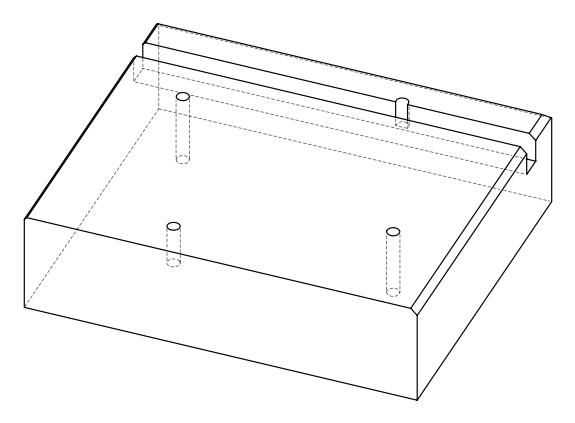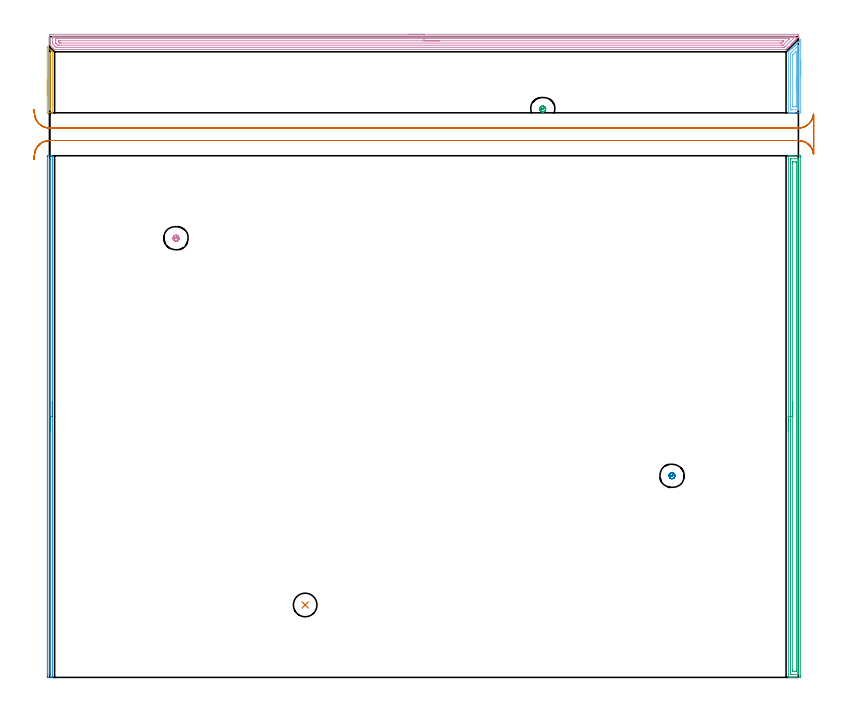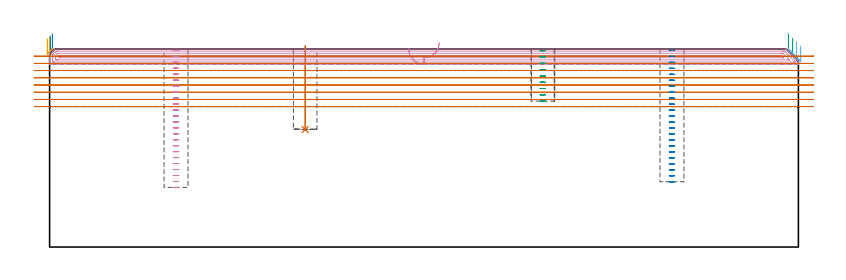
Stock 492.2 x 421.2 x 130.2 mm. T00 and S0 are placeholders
(PLAN: 10 operations, 3 tool changes, 53.6 min)
(1 INDEXABLE_INSERT_DRILL_BLIND_HOLE_FROM_SOLID | STEP1POCKET | NXT0302_002 | 0.22 min | 9933 mm3)
(2 AREA_MILL | FG_CHAMFER_SURFACE | UGT0205_001 | 5.63 min | 1879 mm3)
(3 AREA_MILL_1 | FG_CHAMFER_SURFACE_1 | UGT0205_001 | 8.45 min | 11400 mm3)
(4 AREA_MILL_2 | FG_CHAMFER_SURFACE_2 | UGT0205_001 | 15.85 min | 24608 mm3)
(5 AREA_MILL_3 | FG_CHAMFER_SURFACE_3 | UGT0205_001 | 0.81 min | 248 mm3)
(6 AREA_MILL_4 | FG_CHAMFER_SURFACE_4 | UGT0205_001 | 1.29 min | 1569 mm3)
(7 MILL_RECTANGULAR_SLOT | SLOT_RECTANGULAR | UGT0201_094 | Follow Part, ap 5, ae 75% | 17.34 min | 525773 mm3)
(8 MILL_BLIND_HOLE_FROM_SOLID_MATERIAL | STEP1POCKET_1 | NXT0201_011 | Spiral | 1.66 min | 16882 mm3)
(9 MILL_BLIND_HOLE_FROM_SOLID_MATERIAL_1 | STEP1POCKET_2 | NXT0201_011 | Spiral | 0.65 min | 4584 mm3)
(10 MILL_BLIND_HOLE_FROM_SOLID_MATERIAL_2 | STEP1POCKET_3 | NXT0201_011 | Spiral | 1.73 min | 17597 mm3)
(TOOL NXT0302_002 | Index. Insert Drill 15.5mm [880-D1550L20-05] | D15.5 PA176 FL78 Z2)
(TOOL UGT0205_001 | Chamfer Mill 20 x 3 x 45 deg. | D20 FL50 Z2)
(TOOL UGT0201_094 | End mill 20 mm | D20 FL38 Z4)
(TOOL NXT0201_011 | ENDMILL 12mm [2P460-1200-NA 1630] | D12 FL38 Z6)
(OP 1 INDEXABLE_INSERT_DRILL_BLIND_HOLE_FROM_SOLID)
G17 G21 G94 G90
T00 M6
G54
G17 G0 G90 X168. Y47.6 S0 M3
G43 Z140.2 H1
G94 G81 G98 Z77.2 F250. R132.2
G80
M5
M2
(OP 2 AREA_MILL)
G17 G21 G94 G90
T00 M6
G54
G17 G0 G90 X1.8 Y181.45 S1061 M3
G43 Z140.2 H0
G94 G1 Y181.412 Z139.328 F250.
Y181.298 Z138.463
Y181.109 Z137.612
Y180.847 Z136.78
Y180.513 Z135.974
Y180.11 Z135.2
Y179.642 Z134.464
Y179.11 Z133.772
Y178.521 Z133.129
Y177.878 Z132.539
Y177.186 Z132.008
Y176.45 Z131.54
Y175.676 Z131.137
Y174.87 Z130.803
Y174.038 Z130.541
Y173.186 Z130.352
Y172.322 Z130.238
Y171.45 Z130.2
Y0.185
X1.797 Y0.01 Z130.189
X1.661 Y0.002 Z130.054
X1.519 Y0. Z129.919
X1.308 Z129.708
X0.587 Z128.981
X-0.647 Z127.749
X-1.16 Y0.001 Z127.234
X-1.38 Y0.005 Z127.015
X-1.492 Y0.01 Z126.903
X-1.497 Y0.287 Z126.901
X-1.5 Y0.632 Z126.9
Y0.98
Y342.268
X-1.497 Y342.613 Z126.901
X-1.492 Y342.89 Z126.903
X-1.16 Y342.9 Z127.234
X0.226 Z128.622
X0.587 Z128.981
X1.308 Z129.708
X1.519 Z129.919
X1.661 Y342.898 Z130.054
X1.797 Y342.89 Z130.188
X1.8 Y342.715 Z130.2
Y171.45
X0.386 Z128.786
Y2.626
X0.385 Y2.42 Z128.785
X0.384 Y2.31 Z128.784
X0.379 Y2.03 Z128.779
X0.117 Y2.007 Z128.517
X-0.037 Y2.005 Z128.363
X-0.071 Y2.009 Z128.329
X-0.079 Y2.012 Z128.321
X-0.082 Y2.024 Z128.318
X-0.084 Y2.062 Z128.316
X-0.086 Y2.214 Z128.314
Y2.42
X-0.085 Y340.479 Z128.315
X-0.083 Y340.721 Z128.317
X-0.08 Y340.841 Z128.32
X-0.078 Y340.89 Z128.322
X-0.055 Y340.892 Z128.345
X0.178 Y340.898 Z128.578
X0.337 Y340.895 Z128.737
X0.371 Y340.891 Z128.771
X0.379 Y340.888 Z128.779
X0.381 Y340.876 Z128.781
X0.384 Y340.838 Z128.784
X0.385 Y340.686 Z128.785
X0.386 Y340.479 Z128.786
Y171.45
Y170.578 Z128.824
Y169.714 Z128.938
Y168.862 Z129.126
Y168.03 Z129.389
Y167.224 Z129.723
Y166.45 Z130.125
Y165.714 Z130.594
Y165.022 Z131.125
Y164.379 Z131.715
Y163.79 Z132.358
Y163.258 Z133.05
Y162.79 Z133.786
Y162.387 Z134.56
Y162.053 Z135.365
Y161.791 Z136.198
Y161.602 Z137.049
Y161.488 Z137.914
Y161.45 Z138.786
G0 Z140.2
M5
M2
(OP 3 AREA_MILL_1)
G17 G21 G94 G90
T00 M6
G54
G17 G0 G90 X485.6 Y161.45 S1061 M3
G43 Z140.2 H0
G94 G1 Y161.488 Z139.328 F250.
Y161.602 Z138.463
Y161.791 Z137.612
Y162.053 Z136.78
Y162.387 Z135.974
Y162.79 Z135.2
Y163.258 Z134.464
Y163.79 Z133.772
Y164.379 Z133.129
Y165.022 Z132.539
Y165.714 Z132.008
Y166.45 Z131.54
Y167.224 Z131.137
Y168.03 Z130.803
Y168.862 Z130.541
Y169.713 Z130.352
Y170.578 Z130.238
Y171.45 Z130.2
Y342.715
X485.603 Y342.891 Z130.188
X485.627 Y342.9 Z130.164
X486.019 Z129.78
X486.262 Z129.538
X486.994 Z128.802
X488.245 Z127.552
X489.648 Z126.148
X492.932 Z122.865
X493.192 Y342.897 Z122.605
X493.692 Y342.891 Z122.106
X493.695 Y342.776 Z122.103
X493.699 Y342.268 Z122.101
X493.7 Y341.755 Z122.1
Y1.013
X493.699 Y0.632 Z122.101
X493.695 Y0.124 Z122.103
X493.692 Y0.009 Z122.106
X493.192 Y0. Z122.605
X488.765 Z127.03
X487.359 Z128.437
X486.994 Z128.802
X486.262 Z129.538
X486.02 Z129.78
X485.627 Z130.164
X485.603 Y0.009 Z130.188
X485.6 Y0.185 Z130.2
Y171.45
X487.014 Z128.786
Y340.698
X487.015 Y340.807 Z128.785
X487.018 Y340.861 Z128.782
X487.02 Y340.881 Z128.78
X487.047 Y340.89 Z128.753
X487.464 Y340.899 Z128.336
X491.891 Z123.909
X492.153 Y340.895 Z123.647
X492.274 Y340.89 Z123.526
X492.285 Y340.501 Z123.515
X492.286 Y340.479 Z123.514
Y2.202
X492.285 Y2.093 Z123.515
X492.282 Y2.039 Z123.518
X492.28 Y2.019 Z123.52
X492.253 Y2.01 Z123.547
X491.836 Y2.001 Z123.964
X487.409 Z128.391
X487.147 Y2.005 Z128.653
X487.026 Y2.01 Z128.774
X487.015 Y2.399 Z128.785
X487.014 Y2.42 Z128.786
Y171.45
X488.428 Z127.372
X488.429 Y338.135 Z127.371
X488.432 Y338.691 Z127.368
X488.435 Y338.859 Z127.365
X488.439 Y338.89 Z127.361
X488.489 Y338.895 Z127.311
X488.558 Y338.899 Z127.242
X490.329 Y338.9 Z125.471
X490.536 Y338.897 Z125.264
X490.742 Y338.891 Z125.058
X490.865 Y338.885 Z124.935
X490.868 Y338.804 Z124.932
X490.87 Y338.691 Z124.93
X490.871 Y338.352 Z124.929
X490.872 Y337.796 Z124.928
X490.871 Y4.764 Z124.929
X490.868 Y4.209 Z124.932
X490.865 Y4.041 Z124.935
X490.861 Y4.01 Z124.939
X490.811 Y4.005 Z124.989
X490.742 Y4.001 Z125.058
X488.971 Y4. Z126.829
X488.765 Y4.003 Z127.035
X488.558 Y4.009 Z127.242
X488.435 Y4.015 Z127.365
X488.432 Y4.096 Z127.368
X488.43 Y4.209 Z127.37
X488.429 Y4.548 Z127.371
X488.428 Y5.103 Z127.372
Y171.45
Y172.322 Z127.41
Y173.186 Z127.523
Y174.038 Z127.712
Y174.87 Z127.975
Y175.676 Z128.308
Y176.45 Z128.711
Y177.186 Z129.18
Y177.878 Z129.711
Y178.521 Z130.3
Y179.11 Z130.944
Y179.642 Z131.636
Y180.11 Z132.372
Y180.513 Z133.145
Y180.847 Z133.951
Y181.109 Z134.783
Y181.298 Z135.635
Y181.412 Z136.5
Y181.45 Z137.372
G0 Z140.2
M5
M2
(OP 4 AREA_MILL_2)
G17 G21 G94 G90
T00 M6
G54
G17 G0 G90 X236.1 Y422.7 S1061 M3
G43 Z140.2 H0
Z130.2
G94 G1 X236.138 Z129.328 F250.
X236.252 Z128.464
X236.441 Z127.612
X236.703 Z126.78
X237.037 Z125.974
X237.44 Z125.2
X237.908 Z124.464
X238.44 Z123.772
X239.029 Z123.129
X239.672 Z122.54
X240.364 Z122.009
X241.1 Z121.54
X241.874 Z121.137
X242.68 Z120.803
X243.512 Z120.541
X244.364 Z120.352
X245.228 Z120.238
X246.1 Z120.2
X491.569
X491.738 Y422.699 Z120.201
X492.017 Y422.696 Z120.204
X492.198 Y422.691 Z120.205
X492.2 Y422.508 Z120.388
Y422.144 Z120.751
Y421.153 Z121.746
X492.194 Y420.811 Z122.088
X492.191 Y420.802 Z122.097
X492.166 Y420.767 Z122.131
X492.072 Y420.671 Z122.228
X491.868 Y420.466 Z122.431
X491.768 Y420.367 Z122.531
X491.569 Y420.169 Z122.731
X491.472 Y420.072 Z122.828
X491.324 Y419.922 Z122.975
X491.271 Y419.87 Z123.028
X490.599 Y419.198 Z123.701
X490.435 Y419.033 Z123.863
X490.377 Y418.976 Z123.922
X489.725 Y418.325 Z124.575
X489.546 Y418.144 Z124.752
X488.852 Y417.452 Z125.448
X488.657 Y417.256 Z125.641
X487.979 Y416.579 Z126.321
X487.768 Y416.367 Z126.53
X487.106 Y415.706 Z127.194
X486.88 Y415.478 Z127.418
X486.233 Y414.832 Z128.067
X485.991 Y414.589 Z128.307
X485.36 Y413.959 Z128.94
X485.31 Y413.909 Z128.99
X485.102 Y413.7 Z129.196
X484.486 Y413.086 Z129.814
X484.416 Y413.015 Z129.884
X484.14 Y412.743 Z130.153
X484.095 Y412.704 Z130.189
X483.968 Y412.7 Z130.2
X3.313
X3.301 Y412.702 Z130.197
X3.297 Y412.703 Z130.196
X0.002 Y415.997 Z126.901
X0. Y416.015 Z126.884
Y416.651 Z126.248
Y416.971 Z125.929
Y417.7 Z125.196
Y418.953 Z123.944
Y420.367 Z122.529
Y420.993 Z121.903
Y421.882 Z121.015
X0.002 Y422.144 Z120.752
X0.008 Y422.691 Z120.206
X0.078 Y422.694 Z120.204
X0.631 Y422.7 Z120.2
X246.1
Y421.286 Z121.614
X488.856
X489.752 Y421.284 Z121.616
X489.781 Y421.283 Z121.617
X490.188 Y421.256 Z121.644
X489.99 Y421.048 Z121.852
X489.781 Y420.832 Z122.068
X483.521 Y414.572 Z128.328
X483.305 Y414.36 Z128.54
X483.083 Y414.144 Z128.756
X482.655 Y414.116 Z128.784
X482.627
X481.763 Y414.114 Z128.786
X5.131 Y414.115 Z128.785
X5.102 Y414.116 Z128.784
X4.317 Y414.144 Z128.756
X4.207 Y414.248 Z128.652
X3.416 Y415.033 Z127.867
X3.313 Y415.136 Z127.764
X2.528 Y415.922 Z126.978
X2.419 Y416.032 Z126.868
X2.037 Y416.424 Z126.476
X2.01 Y416.811 Z126.089
X2.003 Y417.225 Z125.675
X2.001 Y417.7 Z125.2
X2. Y418.116 Z124.784
Y419.894 Z123.006
X2.001 Y420.367 Z122.533
X2.003 Y420.781 Z122.119
X2.01 Y421.256 Z121.644
X2.391 Y421.283 Z121.617
X2.419 Y421.284 Z121.616
X3.283 Y421.286 Z121.614
X246.1
Y419.872 Z123.028
X486.204 Y419.871 Z123.029
X486.257 Y419.869 Z123.031
X486.318 Y419.865 Z123.035
X486.351 Y419.862 Z123.038
X486.32 Y419.826 Z123.074
X486.265 Y419.766 Z123.134
X486.204 Y419.703 Z123.197
X486.091 Y419.59 Z123.31
X482.422 Y415.922 Z126.978
X482.074 Y415.583 Z127.317
X482.025 Y415.536 Z127.364
X481.931 Y415.533 Z127.367
X481.733 Y415.531 Z127.369
X481.234 Y415.529 Z127.371
X480.839 Y415.528 Z127.372
X5.996 Y415.529 Z127.371
X5.496 Y415.531 Z127.369
X5.4 Y415.534 Z127.366
X5.379 Y415.535 Z127.365
X5.319 Y415.589 Z127.311
X5.231 Y415.672 Z127.228
X5.102 Y415.798 Z127.102
X4.977 Y415.922 Z126.978
X4.207 Y416.695 Z126.205
X4.099 Y416.811 Z126.089
X4.01 Y416.916 Z125.984
X4.004 Y417.013 Z125.887
X4.001 Y417.7 Z125.2
X4. Y417.906 Z124.994
Y418.795 Z124.105
X4.003 Y419.478 Z123.422
X4.006 Y419.678 Z123.222
X4.019 Y419.864 Z123.036
X4.207 Y419.867 Z123.033
X4.707 Y419.87 Z123.03
X5.102 Y419.871 Z123.029
X5.6 Y419.872 Z123.028
X246.1
Y418.457 Z124.443
X481.865
X482.357 Y418.456 Z124.444
X482.434 Y418.454 Z124.446
X482.485 Y418.451 Z124.449
X482.489 Y418.449 Z124.451
X482.481 Y418.438 Z124.462
X482.389 Y418.34 Z124.56
X482.283 Y418.232 Z124.668
X482.188 Y418.136 Z124.764
X481.752 Y417.7 Z125.2
X481.295 Y417.246 Z125.654
X481.14 Y417.095 Z125.805
X481.015 Y416.975 Z125.925
X480.977 Y416.949 Z125.951
X480.933 Y416.947 Z125.953
X480.839 Y416.944 Z125.956
X480.706 Y416.943 Z125.957
X7.652
X6.89 Y416.944 Z125.956
X6.756 Y416.945 Z125.955
X6.431 Y416.95 Z125.95
X6.237 Y417.124 Z125.776
X6.087 Y417.273 Z125.627
X6.01 Y417.368 Z125.532
X6.006 Y417.476 Z125.424
X6. Y417.696 Z125.204
X6.001 Y418.142 Z124.758
X6.003 Y418.364 Z124.536
X6.006 Y418.419 Z124.481
X6.009 Y418.443 Z124.457
X6.023 Y418.45 Z124.45
X6.133 Y418.453 Z124.447
X6.89 Y418.457 Z124.443
X7.023
X246.1
X246.972 Z124.481
X247.836 Z124.595
X248.688 Z124.783
X249.52 Z125.046
X250.326 Z125.38
X251.1 Z125.782
X251.836 Z126.251
X252.528 Z126.782
X253.171 Z127.372
X253.76 Z128.015
X254.292 Z128.707
X254.76 Z129.443
X255.163 Z130.216
X255.497 Z131.022
X255.759 Z131.854
X255.948 Z132.706
X256.062 Z133.571
X256.1 Z134.443
G0 Z140.2
M5
M2
(OP 5 AREA_MILL_3)
G17 G21 G94 G90
T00 M6
G54
G17 G0 G90 X-1.5 Y382.8 S1061 M3
G43 Z140.2 H0
Z136.9
G94 G1 Y382.838 Z136.028 F250.
Y382.952 Z135.163
Y383.141 Z134.312
Y383.403 Z133.48
Y383.737 Z132.674
Y384.14 Z131.9
Y384.609 Z131.164
Y385.14 Z130.472
Y385.729 Z129.829
Y386.372 Z129.24
Y387.064 Z128.708
Y387.8 Z128.24
Y388.574 Z127.837
Y389.38 Z127.503
Y390.212 Z127.241
Y391.064 Z127.052
Y391.929 Z126.938
Y392.8 Z126.9
X-1.499 Y414.309 Z126.901
X-1.495 Y414.466 Z126.903
X-1.492 Y414.489 Z126.906
X-1.308 Y414.309 Z127.09
X-1.16 Y414.162 Z127.236
X1.46 Y411.541 Z129.858
X1.63 Y411.371 Z130.029
X1.638 Y411.362 Z130.038
X1.796 Y411.207 Z130.189
X1.8 Y410.479 Z130.2
Y371.144
X1.796 Y371.11 Z130.192
X1.732 Y371.1 Z130.131
X-1.384 Z127.015
X-1.496 Y371.107 Z126.903
X-1.497 Y371.108 Z126.902
X-1.5 Y371.144 Z126.9
Y392.8
X-0.086 Z128.314
X-0.085 Y410.275 Z128.315
X-0.084 Y410.479 Z128.316
X-0.08 Y410.602 Z128.32
X-0.079 Y410.616 Z128.321
X-0.067 Y410.609 Z128.333
X-0.045 Y410.591 Z128.355
X0.07 Y410.479 Z128.47
X0.327 Y410.212 Z128.727
X0.379 Y410.151 Z128.779
X0.381 Y410.036 Z128.781
X0.385 Y409.799 Z128.785
Y409.595
X0.386 Y409.391 Z128.786
Y373.557
X0.385 Y373.354 Z128.785
X0.383 Y373.283 Z128.783
X0.379 Y373.14 Z128.779
X0.016 Y373.106 Z128.416
X-0.038 Y373.102 Z128.362
X-0.068 Y373.107 Z128.332
X-0.079 Y373.11 Z128.321
X-0.081 Y373.146 Z128.319
X-0.084 Y373.354 Z128.316
X-0.086 Y373.831 Z128.314
Y374.034
Y392.8
Y393.672 Z128.352
Y394.537 Z128.466
Y395.388 Z128.655
Y396.22 Z128.917
Y397.026 Z129.251
Y397.8 Z129.654
Y398.536 Z130.123
Y399.228 Z130.654
Y399.871 Z131.243
Y400.461 Z131.886
Y400.992 Z132.578
Y401.46 Z133.314
Y401.863 Z134.088
Y402.197 Z134.894
Y402.459 Z135.726
Y402.648 Z136.578
Y402.762 Z137.443
Y402.8 Z138.314
G0 Z140.2
M5
M2
(OP 6 AREA_MILL_4)
G17 G21 G94 G90
T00 M6
G54
G17 G0 G90 X493.7 Y405.2 S1061 M3
G43 Z140.2 H0
Z132.1
G94 G1 Y405.162 Z131.228 F250.
Y405.048 Z130.364
Y404.859 Z129.512
Y404.597 Z128.68
Y404.263 Z127.874
Y403.86 Z127.1
Y403.391 Z126.364
Y402.86 Z125.672
Y402.271 Z125.029
Y401.628 Z124.44
Y400.936 Z123.909
Y400.2 Z123.44
Y399.426 Z123.037
Y398.62 Z122.703
Y397.788 Z122.441
Y396.936 Z122.252
Y396.071 Z122.138
Y395.2 Z122.1
Y372.031
X493.699 Y371.652 Z122.101
X493.694 Y371.148 Z122.103
X493.691 Y371.108 Z122.105
X493.192 Y371.1 Z122.604
X489.65 Z126.144
X488.978 Z126.819
X488.765 Z127.033
X488.093 Z127.704
X487.879 Z127.917
X487.451 Z128.348
X486.536 Z129.263
X485.844 Y371.101 Z129.954
X485.606 Y371.11 Z130.192
X485.6 Y371.207 Z130.2
Y410.75
X485.607 Y411.201 Z130.192
X485.662 Y411.263 Z130.137
X486.108 Y411.71 Z129.688
X486.311 Y411.911 Z129.489
X486.335 Y411.935 Z129.465
X486.994 Y412.595 Z128.803
X487.188 Y412.788 Z128.612
X487.224 Y412.824 Z128.576
X487.879 Y413.481 Z127.918
X488.064 Y413.664 Z127.736
X488.113 Y413.713 Z127.687
X488.765 Y414.366 Z127.032
X488.824 Y414.424 Z126.975
X489.001 Y414.601 Z126.798
X489.06 Y414.661 Z126.737
X489.118 Y414.719 Z126.681
X489.297 Y414.898 Z126.502
X489.355 Y414.956 Z126.442
X489.412 Y415.013 Z126.387
X489.593 Y415.194 Z126.206
X489.648 Y415.25 Z126.148
X489.706 Y415.307 Z126.093
X489.89 Y415.49 Z125.909
X489.945 Y415.547 Z125.852
X490. Y415.601 Z125.799
X490.186 Y415.786 Z125.613
X490.24 Y415.842 Z125.556
X490.295 Y415.895 Z125.504
X490.482 Y416.082 Z125.317
X490.536 Y416.137 Z125.261
X490.589 Y416.189 Z125.21
X490.778 Y416.379 Z125.021
X490.831 Y416.432 Z124.966
X490.883 Y416.483 Z124.916
X491.074 Y416.675 Z124.725
X491.126 Y416.727 Z124.671
X491.177 Y416.777 Z124.622
X491.371 Y416.971 Z124.428
X491.421 Y417.022 Z124.376
X491.471 Y417.072 Z124.328
X491.667 Y417.267 Z124.132
X491.716 Y417.317 Z124.081
X491.765 Y417.366 Z124.034
X491.963 Y417.563 Z123.836
X492.011 Y417.613 Z123.786
X492.059 Y417.66 Z123.74
X492.259 Y417.86 Z123.54
X492.306 Y417.908 Z123.491
X492.353 Y417.954 Z123.445
X492.555 Y418.156 Z123.244
X492.602 Y418.203 Z123.195
X492.648 Y418.248 Z123.151
X492.852 Y418.452 Z122.947
X492.897 Y418.498 Z122.9
X492.942 Y418.542 Z122.857
X493.148 Y418.748 Z122.651
X493.192 Y418.793 Z122.605
X493.322 Y418.922 Z122.478
X493.445 Y419.044 Z122.355
X493.635 Y419.229 Z122.163
X493.695 Y419.283 Z122.103
X493.7 Y419.044 Z122.1
Y395.2
X492.286 Z123.514
Y373.429
X492.281 Y373.212 Z123.519
X492.279 Y373.113 Z123.521
X492.076 Y373.108 Z123.724
X491.747 Y373.101 Z124.053
X487.879 Y373.1 Z127.921
X487.32 Y373.101 Z128.48
X487.13 Y373.107 Z128.67
X487.069 Y373.11 Z128.731
X487.021 Y373.123 Z128.779
X487.014 Y373.429 Z128.786
Y409.862
X487.016 Y410.079 Z128.784
X487.019 Y410.132 Z128.781
X487.021 Y410.156 Z128.779
X487.035 Y410.174 Z128.765
X487.104 Y410.248 Z128.696
X487.297 Y410.446 Z128.503
X492.175 Y415.325 Z123.625
X492.243 Y415.39 Z123.557
X492.261 Y415.405 Z123.539
X492.272 Y415.413 Z123.528
X492.279 Y415.375 Z123.521
X492.285 Y415.215 Z123.515
X492.286 Y415.194 Z123.514
Y395.2
X490.872 Z124.928
X490.871 Y375.758 Z124.929
X490.869 Y375.206 Z124.931
X490.867 Y375.123 Z124.933
X490.866 Y375.111 Z124.934
X490.817 Y375.106 Z124.983
X490.747 Y375.102 Z125.053
X490.641 Y375.1 Z125.159
X488.87 Z126.93
X488.765 Y375.101 Z127.035
X488.659 Y375.103 Z127.141
X488.449 Y375.11 Z127.351
X488.434 Y375.119 Z127.366
X488.432 Y375.129 Z127.368
X488.429 Y375.158 Z127.371
Y375.206
X488.428 Y375.543 Z127.372
X488.429 Y408.085 Z127.371
X488.43 Y408.42 Z127.37
X488.436 Y408.973 Z127.364
X488.444 Y409.133 Z127.356
X488.523 Y409.216 Z127.277
X488.765 Y409.464 Z127.035
X490.737 Y411.437 Z125.063
X490.785 Y411.483 Z125.015
X490.848 Y411.539 Z124.952
X490.865 Y411.552 Z124.935
X490.868 Y411.522 Z124.932
X490.87 Y411.474 Z124.93
X490.871 Y411.399 Z124.929
X490.872 Y411.302 Z124.928
Y395.2
Y394.328 Z124.967
Y393.463 Z125.08
Y392.612 Z125.269
Y391.78 Z125.532
Y390.974 Z125.865
Y390.2 Z126.268
Y389.464 Z126.737
Y388.772 Z127.268
Y388.129 Z127.857
Y387.539 Z128.501
Y387.008 Z129.193
Y386.54 Z129.928
Y386.137 Z130.702
Y385.803 Z131.508
Y385.541 Z132.34
Y385.352 Z133.192
Y385.238 Z134.057
Y385.2 Z134.928
G0 Z140.2
M5
M2
(OP 7 MILL_RECTANGULAR_SLOT)
G17 G21 G94 G90
T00 M6
G54
G17 G0 G90 X-10.202 Y340.683 S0 M3
G43 Z140.2 H0
Z125.462
G94 G1 X-9.97 Y343.674 F250.
G2 X0. Y352.9 R10. F500.
G1 X492.2
G2 X501.911 Y345.288 R10.
G1 X501.94 Y345.281
G3 X502.2 Y347.547 R10.
G1 Y366.393
G3 X501.933 Y368.69 R10.
G1 X501.904 Y368.683
G2 X492.2 Y361.1 R10.
G1 X0.
G2 X-9.97 Y370.326 R10.
G1 X-10.202 Y373.317 F250.
G0 Y340.683 Z120.725
G1 X-9.97 Y343.674
G2 X0. Y352.9 R10. F500.
G1 X492.2
G2 X502.17 Y343.674 R10.
G1 X502.2
Y370.326
X502.17
G2 X492.2 Y361.1 R10.
G1 X0.
G2 X-9.97 Y370.326 R10.
G1 X-10.202 Y373.317 F250.
G0 Y340.683 Z115.987
G1 X-9.97 Y343.674
G2 X0. Y352.9 R10. F500.
G1 X492.2
G2 X502.17 Y343.674 R10.
G1 X502.2
Y370.326
X502.17
G2 X492.2 Y361.1 R10.
G1 X0.
G2 X-9.97 Y370.326 R10.
G1 X-10.202 Y373.317 F250.
G0 Y340.683 Z111.25
G1 X-9.97 Y343.674
G2 X0. Y352.9 R10. F500.
G1 X492.2
G2 X502.17 Y343.674 R10.
G1 X502.2
Y370.326
X502.17
G2 X492.2 Y361.1 R10.
G1 X0.
G2 X-9.97 Y370.326 R10.
G1 X-10.202 Y373.317 F250.
G0 Y340.683 Z106.512
G1 X-9.97 Y343.674
G2 X0. Y352.9 R10. F500.
G1 X492.2
G2 X502.17 Y343.674 R10.
G1 X502.2
Y370.326
X502.17
G2 X492.2 Y361.1 R10.
G1 X0.
G2 X-9.97 Y370.326 R10.
G1 X-10.202 Y373.317 F250.
G0 Y340.683 Z101.775
G1 X-9.97 Y343.674
G2 X0. Y352.9 R10. F500.
G1 X492.2
G2 X502.17 Y343.674 R10.
G1 X502.2
Y370.326
X502.17
G2 X492.2 Y361.1 R10.
G1 X0.
G2 X-9.97 Y370.326 R10.
G1 X-10.202 Y373.317 F250.
G0 Y340.683 Z97.037
G1 X-9.97 Y343.674
G2 X0. Y352.9 R10. F500.
G1 X492.2
G2 X502.17 Y343.674 R10.
G1 X502.2
Y370.326
X502.17
G2 X492.2 Y361.1 R10.
G1 X0.
G2 X-9.97 Y370.326 R10.
G1 X-10.202 Y373.317 F250.
G0 Y340.683 Z92.3
G1 X-9.97 Y343.674
G2 X0. Y352.9 R10. F500.
G1 X492.2
G2 X502.17 Y343.674 R10.
G1 X502.2
Y370.326
X502.17
G2 X492.2 Y361.1 R10.
G1 X0.
G2 X-9.97 Y370.326 R10.
G1 X-10.202 Y373.317 F250.
G0 Z140.2
M5
M2
(OP 8 MILL_BLIND_HOLE_FROM_SOLID_MATERIAL)
G17 G21 G94 G90
T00 M6
G54
G17 G0 G90 X409.1 Y132.5 S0 M3
G43 Z140.2 H1
Z129.274
G94 G3 X409.854 Y133.596 R0.807 F250.
X408.437 Y134.227 R1.096
X407.373 Y131.837 R1.85
X408.437 Y134.227 R-1.85
X407.905 Y133.032 R0.925
X409.1 Y132.5 R0.925
G0 Z125.348
G3 X409.854 Y133.596 R0.807
X408.437 Y134.227 R1.096
X407.373 Y131.837 R1.85
X408.437 Y134.227 R-1.85
X407.905 Y133.032 R0.925
X409.1 Y132.5 R0.925
G0 Z121.422
G3 X409.854 Y133.596 R0.807
X408.437 Y134.227 R1.096
X407.373 Y131.837 R1.85
X408.437 Y134.227 R-1.85
X407.905 Y133.032 R0.925
X409.1 Y132.5 R0.925
G0 Z117.496
G3 X409.854 Y133.596 R0.807
X408.437 Y134.227 R1.096
X407.373 Y131.837 R1.85
X408.437 Y134.227 R-1.85
X407.905 Y133.032 R0.925
X409.1 Y132.5 R0.925
G0 Z113.57
G3 X409.854 Y133.596 R0.807
X408.437 Y134.227 R1.096
X407.373 Y131.837 R1.85
X408.437 Y134.227 R-1.85
X407.905 Y133.032 R0.925
X409.1 Y132.5 R0.925
G0 Z109.643
G3 X409.854 Y133.596 R0.807
X408.437 Y134.227 R1.096
X407.373 Y131.837 R1.85
X408.437 Y134.227 R-1.85
X407.905 Y133.032 R0.925
X409.1 Y132.5 R0.925
G0 Z105.717
G3 X409.854 Y133.596 R0.807
X408.437 Y134.227 R1.096
X407.373 Y131.837 R1.85
X408.437 Y134.227 R-1.85
X407.905 Y133.032 R0.925
X409.1 Y132.5 R0.925
G0 Z101.791
G3 X409.854 Y133.596 R0.807
X408.437 Y134.227 R1.096
X407.373 Y131.837 R1.85
X408.437 Y134.227 R-1.85
X407.905 Y133.032 R0.925
X409.1 Y132.5 R0.925
G0 Z97.865
G3 X409.854 Y133.596 R0.807
X408.437 Y134.227 R1.096
X407.373 Y131.837 R1.85
X408.437 Y134.227 R-1.85
X407.905 Y133.032 R0.925
X409.1 Y132.5 R0.925
G0 Z93.939
G3 X409.854 Y133.596 R0.807
X408.437 Y134.227 R1.096
X407.373 Y131.837 R1.85
X408.437 Y134.227 R-1.85
X407.905 Y133.032 R0.925
X409.1 Y132.5 R0.925
G0 Z90.013
G3 X409.854 Y133.596 R0.807
X408.437 Y134.227 R1.096
X407.373 Y131.837 R1.85
X408.437 Y134.227 R-1.85
X407.905 Y133.032 R0.925
X409.1 Y132.5 R0.925
G0 Z86.087
G3 X409.854 Y133.596 R0.807
X408.437 Y134.227 R1.096
X407.373 Y131.837 R1.85
X408.437 Y134.227 R-1.85
X407.905 Y133.032 R0.925
X409.1 Y132.5 R0.925
G0 Z82.161
G3 X409.854 Y133.596 R0.807
X408.437 Y134.227 R1.096
X407.373 Y131.837 R1.85
X408.437 Y134.227 R-1.85
X407.905 Y133.032 R0.925
X409.1 Y132.5 R0.925
G0 Z78.235
G3 X409.854 Y133.596 R0.807
X408.437 Y134.227 R1.096
X407.373 Y131.837 R1.85
X408.437 Y134.227 R-1.85
X407.905 Y133.032 R0.925
X409.1 Y132.5 R0.925
G0 Z74.309
G3 X409.854 Y133.596 R0.807
X408.437 Y134.227 R1.096
X407.373 Y131.837 R1.85
X408.437 Y134.227 R-1.85
X407.905 Y133.032 R0.925
X409.1 Y132.5 R0.925
G0 Z70.383
G3 X409.854 Y133.596 R0.807
X408.437 Y134.227 R1.096
X407.373 Y131.837 R1.85
X408.437 Y134.227 R-1.85
X407.905 Y133.032 R0.925
X409.1 Y132.5 R0.925
G0 Z66.457
G3 X409.854 Y133.596 R0.807
X408.437 Y134.227 R1.096
X407.373 Y131.837 R1.85
X408.437 Y134.227 R-1.85
X407.905 Y133.032 R0.925
X409.1 Y132.5 R0.925
G0 Z62.53
G3 X409.854 Y133.596 R0.807
X408.437 Y134.227 R1.096
X407.373 Y131.837 R1.85
X408.437 Y134.227 R-1.85
X407.905 Y133.032 R0.925
X409.1 Y132.5 R0.925
G0 Z58.604
G3 X409.854 Y133.596 R0.807
X408.437 Y134.227 R1.096
X407.373 Y131.837 R1.85
X408.437 Y134.227 R-1.85
X407.905 Y133.032 R0.925
X409.1 Y132.5 R0.925
G0 Z54.678
G3 X409.854 Y133.596 R0.807
X408.437 Y134.227 R1.096
X407.373 Y131.837 R1.85
X408.437 Y134.227 R-1.85
X407.905 Y133.032 R0.925
X409.1 Y132.5 R0.925
G0 Z50.752
G3 X409.854 Y133.596 R0.807
X408.437 Y134.227 R1.096
X407.373 Y131.837 R1.85
X408.437 Y134.227 R-1.85
X407.905 Y133.032 R0.925
X409.1 Y132.5 R0.925
G0 Z46.826
G3 X409.854 Y133.596 R0.807
X408.437 Y134.227 R1.096
X407.373 Y131.837 R1.85
X408.437 Y134.227 R-1.85
X407.905 Y133.032 R0.925
X409.1 Y132.5 R0.925
G0 Z42.9
G3 X409.854 Y133.596 R0.807
X408.437 Y134.227 R1.096
X407.373 Y131.837 R1.85
X408.437 Y134.227 R-1.85
X407.905 Y133.032 R0.925
X409.1 Y132.5 R0.925
G0 Z140.2
M5
M2
(OP 9 MILL_BLIND_HOLE_FROM_SOLID_MATERIAL_1)
G17 G21 G94 G90
T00 M6
G54
G17 G0 G90 X324.2 Y373.6 S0 M3
G43 Z140.2 H1
Z129.056
G94 G3 X324.954 Y374.696 R0.807 F250.
X323.537 Y375.327 R1.096
X322.473 Y372.937 R1.85
X323.537 Y375.327 R-1.85
X323.005 Y374.132 R0.925
X324.2 Y373.6 R0.925
G0 Z124.911
G3 X324.954 Y374.696 R0.807
X323.537 Y375.327 R1.096
X322.473 Y372.937 R1.85
X323.537 Y375.327 R-1.85
X323.005 Y374.132 R0.925
X324.2 Y373.6 R0.925
G0 Z120.767
G3 X324.954 Y374.696 R0.807
X323.537 Y375.327 R1.096
X322.473 Y372.937 R1.85
X323.537 Y375.327 R-1.85
X323.005 Y374.132 R0.925
X324.2 Y373.6 R0.925
G0 Z116.622
G3 X324.954 Y374.696 R0.807
X323.537 Y375.327 R1.096
X322.473 Y372.937 R1.85
X323.537 Y375.327 R-1.85
X323.005 Y374.132 R0.925
X324.2 Y373.6 R0.925
G0 Z112.478
G3 X324.954 Y374.696 R0.807
X323.537 Y375.327 R1.096
X322.473 Y372.937 R1.85
X323.537 Y375.327 R-1.85
X323.005 Y374.132 R0.925
X324.2 Y373.6 R0.925
G0 Z108.333
G3 X324.954 Y374.696 R0.807
X323.537 Y375.327 R1.096
X322.473 Y372.937 R1.85
X323.537 Y375.327 R-1.85
X323.005 Y374.132 R0.925
X324.2 Y373.6 R0.925
G0 Z104.189
G3 X324.954 Y374.696 R0.807
X323.537 Y375.327 R1.096
X322.473 Y372.937 R1.85
X323.537 Y375.327 R-1.85
X323.005 Y374.132 R0.925
X324.2 Y373.6 R0.925
G0 Z100.044
G3 X324.954 Y374.696 R0.807
X323.537 Y375.327 R1.096
X322.473 Y372.937 R1.85
X323.537 Y375.327 R-1.85
X323.005 Y374.132 R0.925
X324.2 Y373.6 R0.925
G0 Z95.9
G3 X324.954 Y374.696 R0.807
X323.537 Y375.327 R1.096
X322.473 Y372.937 R1.85
X323.537 Y375.327 R-1.85
X323.005 Y374.132 R0.925
X324.2 Y373.6 R0.925
G0 Z140.2
M5
M2
(OP 10 MILL_BLIND_HOLE_FROM_SOLID_MATERIAL_2)
G17 G21 G94 G90
T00 M6
G54
G17 G0 G90 X83.1 Y288.7 S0 M3
G43 Z140.2 H1
Z129.283
G94 G3 X83.854 Y289.796 R0.807 F250.
X82.437 Y290.427 R1.096
X81.373 Y288.037 R1.85
X82.437 Y290.427 R-1.85
X81.905 Y289.232 R0.925
X83.1 Y288.7 R0.925
G0 Z125.367
G3 X83.854 Y289.796 R0.807
X82.437 Y290.427 R1.096
X81.373 Y288.037 R1.85
X82.437 Y290.427 R-1.85
X81.905 Y289.232 R0.925
X83.1 Y288.7 R0.925
G0 Z121.45
G3 X83.854 Y289.796 R0.807
X82.437 Y290.427 R1.096
X81.373 Y288.037 R1.85
X82.437 Y290.427 R-1.85
X81.905 Y289.232 R0.925
X83.1 Y288.7 R0.925
G0 Z117.533
G3 X83.854 Y289.796 R0.807
X82.437 Y290.427 R1.096
X81.373 Y288.037 R1.85
X82.437 Y290.427 R-1.85
X81.905 Y289.232 R0.925
X83.1 Y288.7 R0.925
G0 Z113.617
G3 X83.854 Y289.796 R0.807
X82.437 Y290.427 R1.096
X81.373 Y288.037 R1.85
X82.437 Y290.427 R-1.85
X81.905 Y289.232 R0.925
X83.1 Y288.7 R0.925
G0 Z109.7
G3 X83.854 Y289.796 R0.807
X82.437 Y290.427 R1.096
X81.373 Y288.037 R1.85
X82.437 Y290.427 R-1.85
X81.905 Y289.232 R0.925
X83.1 Y288.7 R0.925
G0 Z105.783
G3 X83.854 Y289.796 R0.807
X82.437 Y290.427 R1.096
X81.373 Y288.037 R1.85
X82.437 Y290.427 R-1.85
X81.905 Y289.232 R0.925
X83.1 Y288.7 R0.925
G0 Z101.867
G3 X83.854 Y289.796 R0.807
X82.437 Y290.427 R1.096
X81.373 Y288.037 R1.85
X82.437 Y290.427 R-1.85
X81.905 Y289.232 R0.925
X83.1 Y288.7 R0.925
G0 Z97.95
G3 X83.854 Y289.796 R0.807
X82.437 Y290.427 R1.096
X81.373 Y288.037 R1.85
X82.437 Y290.427 R-1.85
X81.905 Y289.232 R0.925
X83.1 Y288.7 R0.925
G0 Z94.033
G3 X83.854 Y289.796 R0.807
X82.437 Y290.427 R1.096
X81.373 Y288.037 R1.85
X82.437 Y290.427 R-1.85
X81.905 Y289.232 R0.925
X83.1 Y288.7 R0.925
G0 Z90.117
G3 X83.854 Y289.796 R0.807
X82.437 Y290.427 R1.096
X81.373 Y288.037 R1.85
X82.437 Y290.427 R-1.85
X81.905 Y289.232 R0.925
X83.1 Y288.7 R0.925
G0 Z86.2
G3 X83.854 Y289.796 R0.807
X82.437 Y290.427 R1.096
X81.373 Y288.037 R1.85
X82.437 Y290.427 R-1.85
X81.905 Y289.232 R0.925
X83.1 Y288.7 R0.925
G0 Z82.283
G3 X83.854 Y289.796 R0.807
X82.437 Y290.427 R1.096
X81.373 Y288.037 R1.85
X82.437 Y290.427 R-1.85
X81.905 Y289.232 R0.925
X83.1 Y288.7 R0.925
G0 Z78.367
G3 X83.854 Y289.796 R0.807
X82.437 Y290.427 R1.096
X81.373 Y288.037 R1.85
X82.437 Y290.427 R-1.85
X81.905 Y289.232 R0.925
X83.1 Y288.7 R0.925
G0 Z74.45
G3 X83.854 Y289.796 R0.807
X82.437 Y290.427 R1.096
X81.373 Y288.037 R1.85
X82.437 Y290.427 R-1.85
X81.905 Y289.232 R0.925
X83.1 Y288.7 R0.925
G0 Z70.533
G3 X83.854 Y289.796 R0.807
X82.437 Y290.427 R1.096
X81.373 Y288.037 R1.85
X82.437 Y290.427 R-1.85
X81.905 Y289.232 R0.925
X83.1 Y288.7 R0.925
G0 Z66.617
G3 X83.854 Y289.796 R0.807
X82.437 Y290.427 R1.096
X81.373 Y288.037 R1.85
X82.437 Y290.427 R-1.85
X81.905 Y289.232 R0.925
X83.1 Y288.7 R0.925
G0 Z62.7
G3 X83.854 Y289.796 R0.807
X82.437 Y290.427 R1.096
X81.373 Y288.037 R1.85
X82.437 Y290.427 R-1.85
X81.905 Y289.232 R0.925
X83.1 Y288.7 R0.925
G0 Z58.783
G3 X83.854 Y289.796 R0.807
X82.437 Y290.427 R1.096
X81.373 Y288.037 R1.85
X82.437 Y290.427 R-1.85
X81.905 Y289.232 R0.925
X83.1 Y288.7 R0.925
G0 Z54.867
G3 X83.854 Y289.796 R0.807
X82.437 Y290.427 R1.096
X81.373 Y288.037 R1.85
X82.437 Y290.427 R-1.85
X81.905 Y289.232 R0.925
X83.1 Y288.7 R0.925
G0 Z50.95
G3 X83.854 Y289.796 R0.807
X82.437 Y290.427 R1.096
X81.373 Y288.037 R1.85
X82.437 Y290.427 R-1.85
X81.905 Y289.232 R0.925
X83.1 Y288.7 R0.925
G0 Z47.033
G3 X83.854 Y289.796 R0.807
X82.437 Y290.427 R1.096
X81.373 Y288.037 R1.85
X82.437 Y290.427 R-1.85
X81.905 Y289.232 R0.925
X83.1 Y288.7 R0.925
G0 Z43.117
G3 X83.854 Y289.796 R0.807
X82.437 Y290.427 R1.096
X81.373 Y288.037 R1.85
X82.437 Y290.427 R-1.85
X81.905 Y289.232 R0.925
X83.1 Y288.7 R0.925
G0 Z39.2
G3 X83.854 Y289.796 R0.807
X82.437 Y290.427 R1.096
X81.373 Y288.037 R1.85
X82.437 Y290.427 R-1.85
X81.905 Y289.232 R0.925
X83.1 Y288.7 R0.925
G0 Z140.2
M5
M2
